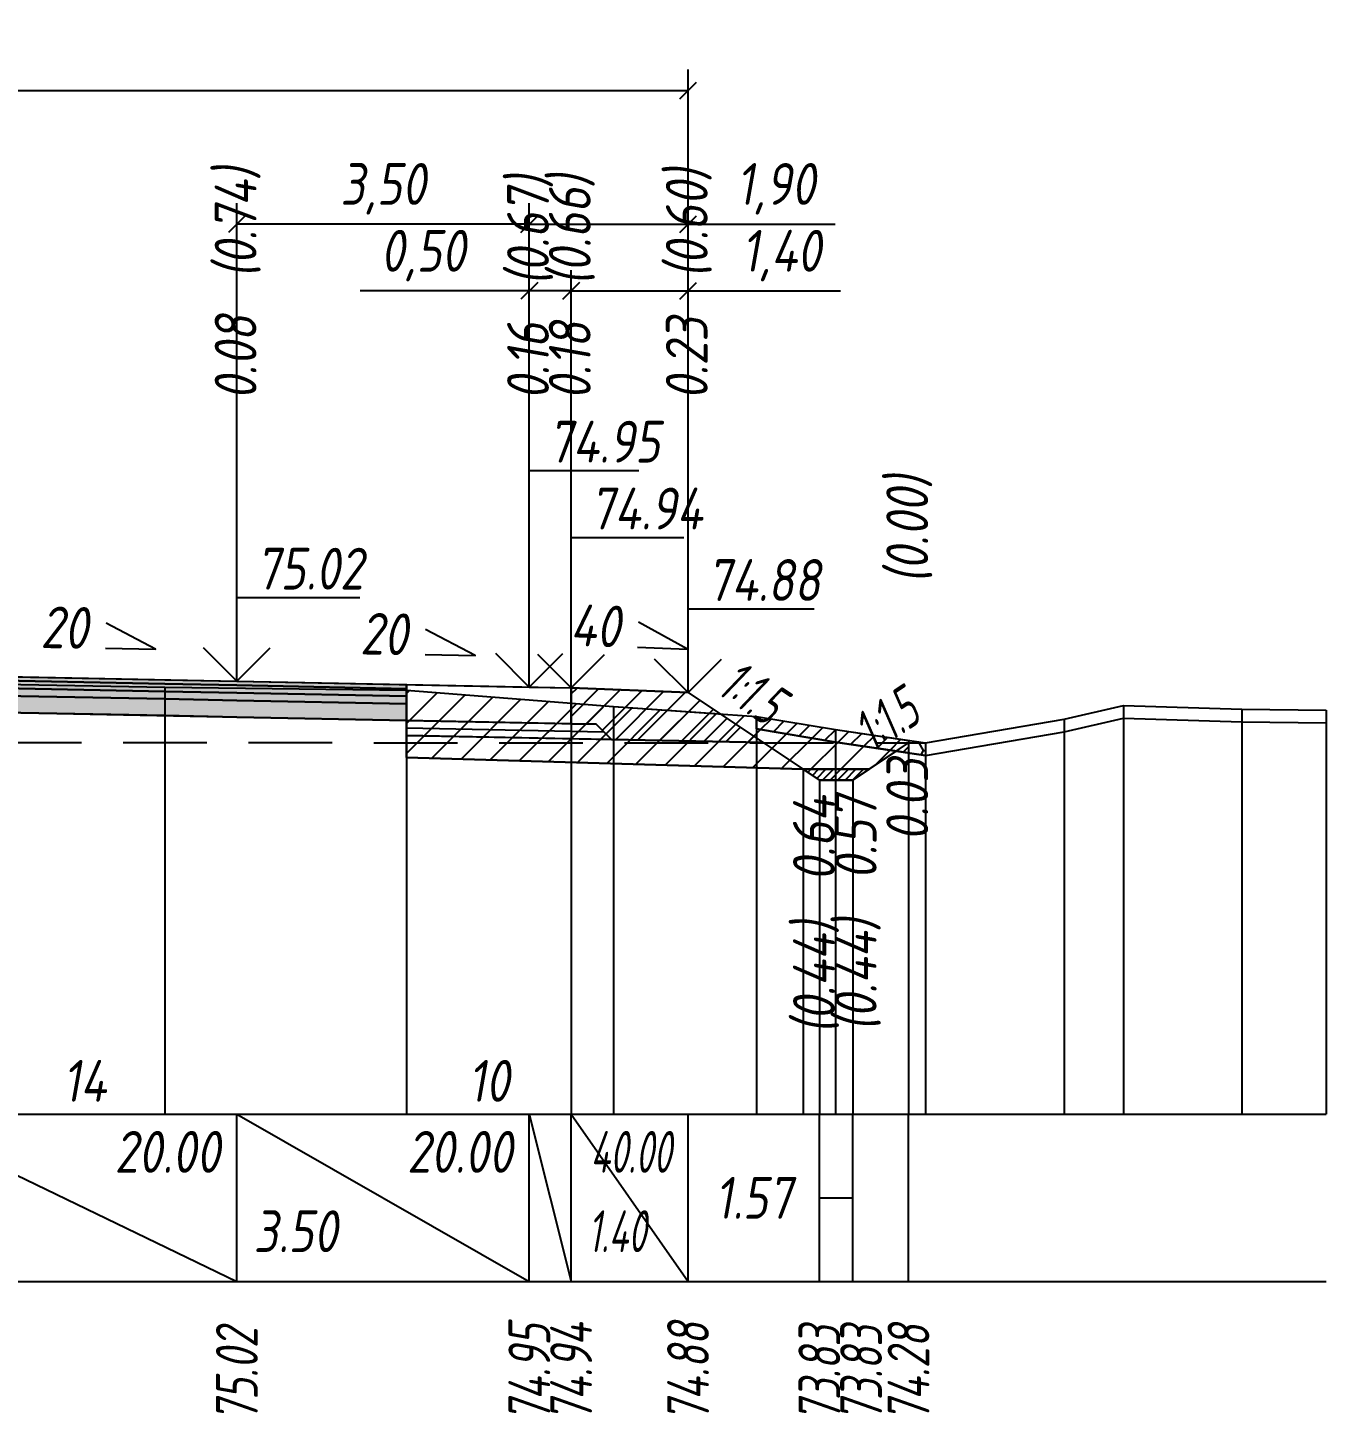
# Model space of a CAD drawing. Extents: x -717 to 1451, y -133302 to 233.
# Drawn here: x 165 to 242.7, y -14099.9 to -14017 of the extents above; entities that cross this region are included whole.
import ezdxf
from ezdxf.enums import TextEntityAlignment as Align

# ---------------------------------------------------------------- set-up
doc = ezdxf.new("R2010")
doc.units = 0
doc.linetypes.add('штриховая', pattern=[0.75, 0.5, -0.25])
for name, color, linetype in [('Интерполированный поперечник', 2, 'Continuous'), ('Код_514', 1, 'Continuous'), ('Контур_0', 7, 'Continuous'), ('Контур_2521', 7, 'Continuous'), ('Контур_2564', 7, 'Continuous'), ('Контур_2660', 7, 'Continuous'), ('Контур_2665', 7, 'Continuous'), ('Контур_400', 7, 'Continuous'), ('Контур_508', 7, 'Continuous'), ('Контур_512', 7, 'Continuous'), ('Контур_513', 7, 'Continuous'), ('Контур_818', 7, 'Continuous'), ('Красный поперечник', 1, 'Continuous'), ('Объём_2501', 7, 'Continuous'), ('Объём_2564', 7, 'Continuous'), ('Объём_2650', 7, 'Continuous'), ('Объём_2660', 7, 'Continuous'), ('Объём_2661', 7, 'Continuous'), ('Объём_2662', 7, 'Continuous'), ('Объём_2663', 7, 'Continuous'), ('Объём_2664', 7, 'Continuous'), ('Объём_2665', 7, 'Continuous'), ('Объём_2666', 7, 'Continuous'), ('Объём_2667', 7, 'Continuous'), ('Объём_2668', 7, 'Continuous'), ('Объём_2669', 7, 'Continuous'), ('Объём_2675', 7, 'Continuous'), ('Объём_2753', 7, 'Continuous'), ('Откосы', 7, 'Continuous'), ('Отметки покрытия', 7, 'Continuous'), ('Рабочие отметки', 7, 'Continuous'), ('Рабочие отметки доп.', 7, 'Continuous'), ('Слои выравнивания', 7, 'Continuous'), ('Таблица', 7, 'Continuous'), ('Уклоны проезжей части', 7, 'Continuous'), ('Черный поперечник', 3, 'Continuous')]:
    doc.layers.add(name, color=color, linetype=linetype)
for name, color, linetype, true_color in [('Контур_2540', 2, 'Continuous', 0xffff00), ('Контур_2560', 2, 'Continuous', 0xffff00), ('Контур_2561', 7, 'Continuous', 0xff8040), ('Контур_2562', 3, 'Continuous', 0x00ff00), ('Контур_2563', 7, 'Continuous', 0xff8000), ('Контур_2570', 7, 'Continuous', 0x80ff00), ('Контур_2725', 7, 'Continuous', 0x323232), ('Контур_2736', 4, 'Continuous', 0x00ffff), ('Контур_2737', 4, 'Continuous', 0x00ffff), ('Контур_2738', 4, 'Continuous', 0x00ffff), ('Контур_2739', 4, 'Continuous', 0x00ffff), ('Контур_2741', 4, 'Continuous', 0x00ffff), ('Контур_2742', 4, 'Continuous', 0x00ffff), ('Контур_2743', 4, 'Continuous', 0x00ffff), ('Контур_2744', 7, 'Continuous', 0xa4ffff), ('Контур_2745', 7, 'Continuous', 0xa4ffff), ('Контур_2747', 4, 'Continuous', 0x00ffff), ('Контур_2748', 4, 'Continuous', 0x00ffff), ('Контур_2749', 4, 'Continuous', 0x00ffff), ('Контур_2750', 4, 'Continuous', 0x00ffff), ('Контур_2751', 4, 'Continuous', 0x00ffff), ('Контур_2752', 4, 'Continuous', 0x00ffff), ('Контур_2760', 7, 'Continuous', 0x323232), ('Контур_2761', 7, 'Continuous', 0x323232), ('Контур_2762', 7, 'Continuous', 0x323232), ('Контур_2763', 7, 'Continuous', 0x323232), ('Контур_402', 7, 'Continuous', 0xff6464), ('Контур_703', 4, 'Continuous', 0x00ffff), ('Контур_705', 4, 'Continuous', 0x00ffff), ('Контур_707', 4, 'Continuous', 0x00ffff), ('Контур_720', 131, 'Continuous', 0xaaffff), ('Объём_2500', 7, 'Continuous', 0xc0c0c0), ('Объём_2520', 7, 'Continuous', 0x80ffff), ('Объём_2540', 2, 'Continuous', 0xffff00), ('Объём_2560', 2, 'Continuous', 0xffff00), ('Объём_2561', 7, 'Continuous', 0xff8040), ('Объём_2562', 3, 'Continuous', 0x00ff00), ('Объём_2563', 7, 'Continuous', 0xff8000), ('Объём_2570', 7, 'Continuous', 0x80ff00), ('Объём_2600', 7, 'Continuous', 0x808000), ('Объём_2620', 2, 'Continuous', 0xffff00), ('Объём_2746', 2, 'Continuous', 0xffff00)]:
    doc.layers.add(name, color=color, linetype=linetype, true_color=true_color)
doc.styles.get("Standard").update_dxf_attribs({"font": 'txt', "height": 2.5})
doc.styles.add('М', font='romand.shx', dxfattribs={"width": 0.8, "oblique": 10, "height": 2.5})
doc.dimstyles.new('ISO-25', dxfattribs={"dimtxt": 2.5, "dimasz": 2.5, "dimexe": 1.25, "dimexo": 0.625, "dimtad": 1, "dimtxsty": 'Standard', "dimcen": 2.5, "dimadec": 0, "dimazin": 0, "dimtfac": 1, "dimtmove": 0, "dimatfit": 3, "dimfxl": 1, "dimarcsym": 0})

# ---------------------------------------------------------------- blocks, each defined once
blk = doc.blocks.new('_Oblique')
at = {"color": 0, "linetype": 'ByBlock', "lineweight": -2}
blk.add_line((-0.5, -0.5), (0.5, 0.5), dxfattribs=at)
blk = doc.blocks.new('*D321')
at = {"color": 0, "lineweight": -2, "transparency": 16777216}
for p, q in [((197.512, -14055.917), (197.512, -14031.477)), ((204.512, -14056.197), (204.512, -14031.477)), ((197.512, -14032.727), (204.512, -14032.727)), ((204.512, -14032.727), (213.64, -14032.727))]:
    blk.add_line(p, q, dxfattribs=at)
at = {"layer": 'Defpoints', "color": 0, "transparency": 16777216}
for p in [(204.512, -14032.727), (197.512, -14056.542), (204.512, -14056.822)]:
    blk.add_point(p, dxfattribs=at)
at = {"color": 0, "lineweight": -2, "transparency": 16777216, "rotation": 180}
blk.add_blockref('_Oblique', (197.512, -14032.727), dxfattribs=at)
at = {"color": 0, "lineweight": -2, "transparency": 16777216}
blk.add_blockref('_Oblique', (204.512, -14032.727), dxfattribs=at)
at = {"color": 0, "transparency": 16777216, "insert": (210.1, -14030.614), "char_height": 2.5, "width": 8.75, "attachment_point": 5, "style": 'М'}
blk.add_mtext('1,40', dxfattribs=at)
blk = doc.blocks.new('*D323')
at = {"color": 0, "lineweight": -2, "transparency": 16777216}
for p, q in [((195.012, -14055.867), (195.012, -14031.477)), ((197.512, -14055.917), (197.512, -14031.477)), ((195.012, -14032.727), (184.897, -14032.727)), ((197.512, -14032.727), (195.012, -14032.727))]:
    blk.add_line(p, q, dxfattribs=at)
at = {"layer": 'Defpoints', "color": 0, "transparency": 16777216}
for p in [(197.512, -14032.727), (195.012, -14056.492), (197.512, -14056.542)]:
    blk.add_point(p, dxfattribs=at)
at = {"color": 0, "lineweight": -2, "transparency": 16777216, "rotation": 180}
blk.add_blockref('_Oblique', (195.012, -14032.727), dxfattribs=at)
at = {"color": 0, "lineweight": -2, "transparency": 16777216}
blk.add_blockref('_Oblique', (197.512, -14032.727), dxfattribs=at)
at = {"color": 0, "transparency": 16777216, "insert": (188.659, -14030.614), "char_height": 2.5, "width": 9.16667, "attachment_point": 5, "style": 'М'}
blk.add_mtext('0,50', dxfattribs=at)
blk = doc.blocks.new('*D325')
at = {"color": 0, "lineweight": -2, "transparency": 16777216}
for p, q in [((177.512, -14055.517), (177.512, -14027.477)), ((195.012, -14055.867), (195.012, -14027.477)), ((195.012, -14028.727), (177.512, -14028.727))]:
    blk.add_line(p, q, dxfattribs=at)
at = {"layer": 'Defpoints', "color": 0, "transparency": 16777216}
for p in [(177.512, -14028.727), (177.512, -14056.142), (195.012, -14056.492)]:
    blk.add_point(p, dxfattribs=at)
at = {"color": 0, "lineweight": -2, "transparency": 16777216, "rotation": 180}
blk.add_blockref('_Oblique', (177.512, -14028.727), dxfattribs=at)
at = {"color": 0, "lineweight": -2, "transparency": 16777216}
blk.add_blockref('_Oblique', (195.012, -14028.727), dxfattribs=at)
at = {"color": 0, "transparency": 16777216, "insert": (186.262, -14026.614), "char_height": 2.5, "width": 9.58333, "attachment_point": 5, "style": 'М'}
blk.add_mtext('3,50', dxfattribs=at)
blk = doc.blocks.new('*D326')
at = {"color": 0, "lineweight": -2, "transparency": 16777216}
for p, q in [((195.012, -14055.867), (195.012, -14027.477)), ((204.512, -14056.197), (204.512, -14027.477)), ((195.012, -14028.727), (204.512, -14028.727)), ((204.512, -14028.727), (213.31, -14028.727))]:
    blk.add_line(p, q, dxfattribs=at)
at = {"layer": 'Defpoints', "color": 0, "transparency": 16777216}
for p in [(195.012, -14028.727), (195.012, -14056.492), (204.512, -14056.822)]:
    blk.add_point(p, dxfattribs=at)
at = {"color": 0, "lineweight": -2, "transparency": 16777216, "rotation": 180}
blk.add_blockref('_Oblique', (195.012, -14028.727), dxfattribs=at)
at = {"color": 0, "lineweight": -2, "transparency": 16777216}
blk.add_blockref('_Oblique', (204.512, -14028.727), dxfattribs=at)
at = {"color": 0, "transparency": 16777216, "insert": (209.77, -14026.614), "char_height": 2.5, "width": 8.75, "attachment_point": 5, "style": 'М'}
blk.add_mtext('1,90', dxfattribs=at)
blk = doc.blocks.new('*D328')
at = {"color": 0, "lineweight": -2, "transparency": 16777216}
for p, q in [((109.012, -14056.197), (109.012, -14019.477)), ((204.512, -14056.197), (204.512, -14019.477)), ((109.012, -14020.727), (204.512, -14020.727))]:
    blk.add_line(p, q, dxfattribs=at)
at = {"layer": 'Defpoints', "color": 0, "transparency": 16777216}
for p in [(204.512, -14020.727), (109.012, -14056.822), (204.512, -14056.822)]:
    blk.add_point(p, dxfattribs=at)
at = {"color": 0, "lineweight": -2, "transparency": 16777216, "rotation": 180}
blk.add_blockref('_Oblique', (109.012, -14020.727), dxfattribs=at)
at = {"color": 0, "lineweight": -2, "transparency": 16777216}
blk.add_blockref('_Oblique', (204.512, -14020.727), dxfattribs=at)
at = {"color": 0, "transparency": 16777216, "insert": (156.762, -14018.614), "char_height": 2.5, "width": 10.41667, "attachment_point": 5, "style": 'М'}
blk.add_mtext('19,10', dxfattribs=at)

msp = doc.modelspace()

# ---------------------------------------------------------------- hatches: boundary and pattern name
at = {"layer": 'Объём_2563'}
h = msp.add_hatch(dxfattribs=at)
h.set_pattern_fill('ANSI31', color=256, scale=0.3)
h.paths.add_polyline_path([(199.93, -14059.578), (199.012, -14058.66), (197.512, -14058.63), (197.512, -14056.48), (204.512, -14056.76), (209.012, -14059.76)])
at = {"layer": 'Объём_2570'}
h = msp.add_hatch(dxfattribs=at)
h.set_pattern_fill('ANSI31', color=256, scale=0.2)
h.paths.add_polyline_path([(213.343, -14058.972), (217.705, -14059.626), (217.705, -14060.376), (213.343, -14059.722), (208.612, -14058.936), (208.612, -14058.186)])
at = {"layer": 'Объём_2600'}
h = msp.add_hatch(dxfattribs=at)
h.set_pattern_fill('ANSI31', color=6, scale=0.4)
h.paths.add_polyline_path([(200.049, -14057.604), (208.612, -14058.186), (208.612, -14058.936), (213.343, -14059.722), (216.973, -14060.266), (215.342, -14061.354), (211.403, -14061.354), (187.671, -14060.642), (187.671, -14056.628)])
h = msp.add_hatch(dxfattribs=at)
h.set_pattern_fill('HONEY', color=5, scale=0.3)
h.paths.add_polyline_path([(217.705, -14059.778), (218.721, -14059.779), (218.721, -14060.529), (216.973, -14060.266)])
at = {"layer": 'Объём_2620'}
h = msp.add_hatch(dxfattribs=at)
h.set_pattern_fill('ANSI31', color=2, scale=0.1)
h.paths.add_polyline_path([(211.403, -14061.354), (215.342, -14061.354), (214.372, -14062), (212.372, -14062)])
at = {"layer": 'Слои выравнивания'}
for color, points in [(2, [(156.762, -14055.665), (157.225, -14055.674), (163.496, -14055.799), (173.21, -14055.994), (177.512, -14056.08), (187.671, -14056.283), (187.671, -14056.533), (177.512, -14056.33), (173.21, -14056.244), (163.496, -14056.049), (157.225, -14055.924), (156.762, -14055.915)]), (3, [(156.762, -14055.915), (157.225, -14055.924), (163.496, -14056.049), (173.21, -14056.244), (177.512, -14056.33), (187.671, -14056.533), (187.671, -14056.983), (177.512, -14056.78), (173.21, -14056.694), (163.496, -14056.499), (157.225, -14056.374), (156.762, -14056.365)]), (4, [(156.762, -14056.365), (157.225, -14056.374), (163.496, -14056.499), (173.21, -14056.694), (177.512, -14056.78), (187.671, -14056.983), (187.671, -14057.433), (177.512, -14057.23), (173.21, -14057.144), (163.496, -14056.949), (157.225, -14056.824), (156.762, -14056.815)]), (5, [(156.762, -14056.815), (157.225, -14056.824), (163.496, -14056.949), (173.21, -14057.144), (177.512, -14057.23), (187.671, -14057.433), (187.671, -14058.433), (177.512, -14058.23), (173.21, -14058.144), (163.496, -14057.949), (157.225, -14057.824), (156.762, -14057.815)])]:
    msp.add_hatch(color=color, dxfattribs=at).paths.add_polyline_path(points)

# ---------------------------------------------------------------- linework, layer by layer
at = {"layer": 'Интерполированный поперечник', "linetype": 'штриховая', "ltscale": 10, "flags": 128}
msp.add_lwpolyline([(110.712, -14059.724), (218.721, -14059.779)], dxfattribs=at)
at = {"layer": 'Код_514'}
for p, q in [((156.762, -14082), (177.512, -14092)), ((177.512, -14092), (177.512, -14082)), ((177.512, -14082), (195.012, -14092)), ((195.012, -14092), (195.012, -14082)), ((195.012, -14082), (197.512, -14092)), ((197.512, -14092), (197.512, -14082)), ((197.512, -14082), (204.512, -14092)), ((204.512, -14092), (204.512, -14082)), ((212.372, -14092), (212.372, -14082)), ((214.372, -14092), (214.372, -14082)), ((217.705, -14092), (217.705, -14082)), ((212.372, -14087), (214.372, -14087))]:
    msp.add_line(p, q, dxfattribs=at)
at = {"layer": 'Контур_0', "flags": 128}
for points in [[(187.671, -14056.283), (197.512, -14056.48), (197.512, -14058.63), (187.671, -14058.433), (187.671, -14056.283), (187.671, -14056.283)], [(204.512, -14056.76), (209.033, -14059.774), (209.033, -14059.774), (209.033, -14059.774), (209.033, -14059.774), (209.033, -14059.774), (209.033, -14059.774), (209.033, -14059.774), (209.033, -14059.774), (209.033, -14059.774), (209.033, -14059.774), (209.033, -14059.774), (209.033, -14059.774), (209.033, -14059.774), (209.033, -14059.774), (212.372, -14062)], [(204.512, -14056.76), (209.033, -14059.774), (209.033, -14059.774), (209.033, -14059.774), (209.033, -14059.774), (209.033, -14059.774), (209.033, -14059.774), (209.033, -14059.774), (209.033, -14059.774), (209.033, -14059.774), (209.033, -14059.774), (209.033, -14059.774), (209.033, -14059.774), (209.033, -14059.774), (209.033, -14059.774), (212.372, -14062), (214.372, -14062), (217.705, -14059.778), (217.705, -14059.778), (217.705, -14059.778), (217.705, -14059.778), (217.705, -14059.778), (217.705, -14059.778), (217.705, -14059.778), (217.705, -14059.778), (217.705, -14059.778), (217.705, -14059.778), (217.705, -14059.778), (217.705, -14059.778), (217.705, -14059.778)], [(197.512, -14059.53), (187.671, -14059.333), (187.671, -14058.433), (199.012, -14058.66), (199.93, -14059.578), (197.512, -14059.53), (197.512, -14059.53)], [(197.512, -14058.63), (199.012, -14058.66), (199.93, -14059.578), (209.012, -14059.76)]]:
    msp.add_lwpolyline(points, dxfattribs=at)
at = {"layer": 'Контур_2521', "color": 250, "flags": 128}
msp.add_lwpolyline([(187.671, -14058.883), (199.471, -14059.119)], dxfattribs=at)
at = {"layer": 'Контур_2540', "flags": 128}
msp.add_lwpolyline([(195.012, -14059.48), (209.012, -14059.76), (211.403, -14061.354), (187.671, -14060.642), (187.671, -14059.333), (195.012, -14059.48), (195.012, -14059.48)], dxfattribs=at)
at = {"layer": 'Контур_2560', "flags": 128}
msp.add_lwpolyline([(197.512, -14056.48), (204.512, -14056.76), (204.512, -14056.76), (204.512, -14056.76)], dxfattribs=at)
at = {"layer": 'Контур_2561', "flags": 128}
msp.add_lwpolyline([(197.512, -14056.48), (197.512, -14056.48), (204.512, -14056.76), (204.512, -14056.76), (197.512, -14056.48)], dxfattribs=at)
at = {"layer": 'Контур_2562', "flags": 128}
msp.add_lwpolyline([(204.512, -14056.76), (204.512, -14056.76), (204.512, -14056.76), (204.512, -14056.76), (204.512, -14056.76)], dxfattribs=at)
at = {"layer": 'Контур_2563', "flags": 128}
msp.add_lwpolyline([(199.93, -14059.578), (199.012, -14058.66), (197.512, -14058.63), (197.512, -14056.48), (204.512, -14056.76), (209.012, -14059.76), (199.93, -14059.578), (199.93, -14059.578)], dxfattribs=at)
at = {"layer": 'Контур_2564', "flags": 128}
msp.add_lwpolyline([(197.512, -14056.48), (204.512, -14056.76)], dxfattribs=at)
at = {"layer": 'Контур_2570', "flags": 128}
msp.add_lwpolyline([(163.496, -14056.259), (173.21, -14056.436), (187.671, -14056.628), (200.049, -14057.604), (208.612, -14058.186), (208.612, -14058.936), (213.343, -14059.722), (218.721, -14060.529), (218.721, -14060.529), (227.028, -14059.106), (230.569, -14058.294), (237.658, -14058.506), (242.705, -14058.567)], dxfattribs=at)
at = {"layer": 'Контур_2660', "flags": 128}
msp.add_lwpolyline([(187.671, -14060.642), (211.403, -14061.354)], dxfattribs=at)
at = {"layer": 'Контур_2665', "flags": 128}
msp.add_lwpolyline([(204.512, -14056.76), (204.512, -14056.76)], dxfattribs=at)
at = {"layer": 'Контур_2725', "flags": 128}
msp.add_lwpolyline([(138.484, -14058.18), (148.344, -14057.983), (153.725, -14057.875), (156.762, -14057.815), (157.225, -14057.824), (163.496, -14057.949), (173.21, -14058.144), (177.512, -14058.23), (187.671, -14058.433)], dxfattribs=at)
at = {"layer": 'Контур_2736', "flags": 128}
for points in [[(204.512, -14056.76), (209.033, -14059.774)], [(209.033, -14059.774), (212.372, -14062)]]:
    msp.add_lwpolyline(points, dxfattribs=at)
at = {"layer": 'Контур_2737', "flags": 128}
msp.add_lwpolyline([(209.033, -14059.774), (209.033, -14059.774)], dxfattribs=at)
at = {"layer": 'Контур_2738', "flags": 128}
msp.add_lwpolyline([(209.033, -14059.774), (209.033, -14059.774)], dxfattribs=at)
at = {"layer": 'Контур_2739', "flags": 128}
msp.add_lwpolyline([(209.033, -14059.774), (209.033, -14059.774)], dxfattribs=at)
at = {"layer": 'Контур_2741', "flags": 128}
msp.add_lwpolyline([(217.705, -14059.778), (217.705, -14059.778)], dxfattribs=at)
at = {"layer": 'Контур_2742', "flags": 128}
msp.add_lwpolyline([(217.705, -14059.778), (217.705, -14059.778)], dxfattribs=at)
at = {"layer": 'Контур_2743', "flags": 128}
msp.add_lwpolyline([(217.705, -14059.778), (217.705, -14059.778)], dxfattribs=at)
at = {"layer": 'Контур_2744', "flags": 128}
msp.add_lwpolyline([(217.705, -14059.778), (217.705, -14059.778)], dxfattribs=at)
msp.add_lwpolyline([(217.705, -14059.778), (217.705, -14059.778)], dxfattribs=at)
msp.add_lwpolyline([(217.705, -14059.778), (217.705, -14059.778)], dxfattribs=at)
msp.add_lwpolyline([(217.705, -14059.778), (217.705, -14059.778)], dxfattribs=at)
msp.add_lwpolyline([(217.705, -14059.778), (217.705, -14059.778)], dxfattribs=at)
msp.add_lwpolyline([(217.705, -14059.778), (217.705, -14059.778)], dxfattribs=at)
at = {"layer": 'Контур_2745', "flags": 128}
msp.add_lwpolyline([(209.033, -14059.774), (209.033, -14059.774)], dxfattribs=at)
msp.add_lwpolyline([(209.033, -14059.774), (209.033, -14059.774)], dxfattribs=at)
msp.add_lwpolyline([(209.033, -14059.774), (209.033, -14059.774)], dxfattribs=at)
msp.add_lwpolyline([(209.033, -14059.774), (209.033, -14059.774)], dxfattribs=at)
msp.add_lwpolyline([(209.033, -14059.774), (209.033, -14059.774)], dxfattribs=at)
msp.add_lwpolyline([(209.033, -14059.774), (209.033, -14059.774)], dxfattribs=at)
at = {"layer": 'Контур_2747', "flags": 128}
msp.add_lwpolyline([(209.033, -14059.774), (209.033, -14059.774)], dxfattribs=at)
at = {"layer": 'Контур_2748', "flags": 128}
msp.add_lwpolyline([(209.033, -14059.774), (209.033, -14059.774)], dxfattribs=at)
at = {"layer": 'Контур_2749', "flags": 128}
msp.add_lwpolyline([(209.033, -14059.774), (209.033, -14059.774)], dxfattribs=at)
at = {"layer": 'Контур_2750', "flags": 128}
msp.add_lwpolyline([(217.705, -14059.778), (217.705, -14059.778)], dxfattribs=at)
at = {"layer": 'Контур_2751', "flags": 128}
msp.add_lwpolyline([(217.705, -14059.778), (217.705, -14059.778)], dxfattribs=at)
at = {"layer": 'Контур_2752', "flags": 128}
msp.add_lwpolyline([(217.705, -14059.778), (217.705, -14059.778)], dxfattribs=at)
at = {"layer": 'Контур_2760', "flags": 128}
msp.add_lwpolyline([(138.484, -14056.03), (148.344, -14055.833), (153.725, -14055.725), (156.762, -14055.665), (157.225, -14055.674), (163.496, -14055.799), (173.21, -14055.994), (177.512, -14056.08), (187.671, -14056.283)], dxfattribs=at)
at = {"layer": 'Контур_2761', "flags": 128}
msp.add_lwpolyline([(138.484, -14056.28), (148.344, -14056.083), (153.725, -14055.975), (156.762, -14055.915), (157.225, -14055.924), (163.496, -14056.049), (173.21, -14056.244), (177.512, -14056.33), (187.671, -14056.533)], dxfattribs=at)
at = {"layer": 'Контур_2762', "flags": 128}
msp.add_lwpolyline([(138.484, -14056.73), (148.344, -14056.533), (153.725, -14056.425), (156.762, -14056.365), (157.225, -14056.374), (163.496, -14056.499), (173.21, -14056.694), (177.512, -14056.78), (187.671, -14056.983)], dxfattribs=at)
at = {"layer": 'Контур_2763', "flags": 128}
msp.add_lwpolyline([(138.484, -14057.18), (148.344, -14056.983), (153.725, -14056.875), (156.762, -14056.815), (157.225, -14056.824), (163.496, -14056.949), (173.21, -14057.144), (177.512, -14057.23), (187.671, -14057.433)], dxfattribs=at)
at = {"layer": 'Контур_400', "flags": 128}
msp.add_lwpolyline([(156.762, -14055.665), (177.512, -14056.08), (195.012, -14056.43), (195.012, -14056.43), (195.012, -14056.43), (195.012, -14056.43), (195.012, -14056.43), (195.012, -14056.43), (197.512, -14056.48)], dxfattribs=at)
at = {"layer": 'Контур_402', "flags": 128}
msp.add_lwpolyline([(105, -14061.267), (138.484, -14060.263), (138.484, -14058.18), (156.762, -14057.815), (187.671, -14058.433), (187.671, -14060.642), (211.403, -14061.354)], dxfattribs=at)
at = {"layer": 'Контур_508', "flags": 128}
msp.add_lwpolyline([(105, -14061.267), (138.484, -14060.263), (138.484, -14058.18), (156.762, -14057.815), (187.671, -14058.433), (187.671, -14060.642), (211.403, -14061.354), (212.372, -14062), (214.372, -14062), (217.705, -14059.778)], dxfattribs=at)
at = {"layer": 'Контур_512', "flags": 128}
msp.add_lwpolyline([(187.671, -14060.642), (211.403, -14061.354), (212.372, -14062), (214.372, -14062), (217.705, -14059.778)], dxfattribs=at)
at = {"layer": 'Контур_513', "flags": 128}
msp.add_lwpolyline([(105, -14061.267), (138.484, -14060.263), (138.484, -14058.18), (156.762, -14057.815), (187.671, -14058.433), (187.671, -14060.642), (211.403, -14061.354), (212.372, -14062), (214.372, -14062), (217.705, -14059.778)], dxfattribs=at)
at = {"layer": 'Контур_703', "flags": 128}
msp.add_lwpolyline([(204.512, -14056.76), (209.033, -14059.774)], dxfattribs=at)
at = {"layer": 'Контур_705', "flags": 128}
msp.add_lwpolyline([(209.033, -14059.774), (209.033, -14059.774)], dxfattribs=at)
at = {"layer": 'Контур_707', "flags": 128}
msp.add_lwpolyline([(214.372, -14062), (217.705, -14059.778)], dxfattribs=at)
at = {"layer": 'Контур_720', "flags": 128}
msp.add_lwpolyline([(212.372, -14062), (214.372, -14062)], dxfattribs=at)
at = {"layer": 'Контур_818', "flags": 128}
msp.add_lwpolyline([(105, -14060.184), (110.712, -14060.474), (110.712, -14060.474), (112.214, -14060.155), (116.211, -14059.153), (116.211, -14058.403), (130.253, -14057.257), (138.484, -14056.707), (153.725, -14056.438), (156.762, -14056.382), (163.496, -14056.259), (173.21, -14056.436), (187.671, -14056.628), (200.049, -14057.604), (208.612, -14058.186), (208.612, -14058.936), (213.343, -14059.722), (217.705, -14060.376)], dxfattribs=at)
at = {"layer": 'Красный поперечник'}
for p, q in [((156.762, -14055.665), (177.512, -14056.08)), ((177.512, -14056.08), (195.012, -14056.43)), ((195.012, -14056.43), (197.512, -14056.48)), ((197.512, -14056.48), (204.512, -14056.76)), ((204.512, -14056.76), (212.372, -14062)), ((214.372, -14062), (217.705, -14059.778)), ((217.705, -14059.778), (217.705, -14082)), ((187.671, -14060.642), (187.671, -14082)), ((211.403, -14061.354), (211.403, -14082)), ((212.372, -14062), (212.372, -14082)), ((212.372, -14062), (214.372, -14062)), ((214.372, -14062), (214.372, -14082))]:
    msp.add_line(p, q, dxfattribs=at)
at = {"layer": 'Объём_2500', "flags": 128}
msp.add_lwpolyline([(187.671, -14056.283), (197.512, -14056.48), (197.512, -14058.63), (187.671, -14058.433), (187.671, -14056.283), (187.671, -14056.283)], dxfattribs=at)
at = {"layer": 'Объём_2501', "flags": 128}
msp.add_lwpolyline([(156.762, -14055.665), (177.512, -14056.08), (195.012, -14056.43), (195.012, -14056.43), (195.012, -14056.43), (195.012, -14056.43), (195.012, -14056.43), (195.012, -14056.43), (197.512, -14056.48)], dxfattribs=at)
at = {"layer": 'Объём_2520', "color": 250, "flags": 128}
msp.add_lwpolyline([(197.512, -14059.53), (187.671, -14059.333), (187.671, -14058.433), (199.012, -14058.66), (199.93, -14059.578), (197.512, -14059.53), (197.512, -14059.53)], dxfattribs=at)
at = {"layer": 'Объём_2540', "flags": 128}
msp.add_lwpolyline([(195.012, -14059.48), (209.012, -14059.76), (211.403, -14061.354), (187.671, -14060.642), (187.671, -14059.333), (195.012, -14059.48), (195.012, -14059.48)], dxfattribs=at)
at = {"layer": 'Объём_2560', "flags": 128}
msp.add_lwpolyline([(197.512, -14056.48), (204.512, -14056.76), (204.512, -14056.76), (204.512, -14056.76)], dxfattribs=at)
at = {"layer": 'Объём_2561', "flags": 128}
msp.add_lwpolyline([(197.512, -14056.48), (197.512, -14056.48), (204.512, -14056.76), (204.512, -14056.76), (197.512, -14056.48)], dxfattribs=at)
at = {"layer": 'Объём_2562', "flags": 128}
msp.add_lwpolyline([(204.512, -14056.76), (204.512, -14056.76), (204.512, -14056.76), (204.512, -14056.76), (204.512, -14056.76)], dxfattribs=at)
at = {"layer": 'Объём_2563', "color": 250, "flags": 128}
msp.add_lwpolyline([(199.93, -14059.578), (199.012, -14058.66), (197.512, -14058.63), (197.512, -14056.48), (204.512, -14056.76), (209.012, -14059.76), (199.93, -14059.578), (199.93, -14059.578)], dxfattribs=at)
at = {"layer": 'Объём_2564', "flags": 128}
msp.add_lwpolyline([(197.512, -14056.48), (204.512, -14056.76)], dxfattribs=at)
at = {"layer": 'Объём_2570', "flags": 128}
msp.add_lwpolyline([(213.343, -14058.972), (217.705, -14059.626), (217.705, -14060.376), (213.343, -14059.722), (208.612, -14058.936), (208.612, -14058.186), (213.343, -14058.972), (213.343, -14058.972)], dxfattribs=at)
at = {"layer": 'Объём_2600', "color": 5, "flags": 128}
msp.add_lwpolyline([(217.705, -14059.778), (218.721, -14059.779), (218.721, -14060.529), (216.973, -14060.266), (217.705, -14059.778), (217.705, -14059.778)], dxfattribs=at)
at = {"layer": 'Объём_2620', "flags": 128}
msp.add_lwpolyline([(211.403, -14061.354), (215.342, -14061.354), (214.372, -14062), (212.372, -14062), (211.403, -14061.354), (211.403, -14061.354)], dxfattribs=at)
at = {"layer": 'Объём_2650', "color": 6, "flags": 128}
msp.add_lwpolyline([(200.049, -14057.604), (208.612, -14058.186), (208.612, -14058.936), (213.343, -14059.722), (216.973, -14060.266), (215.342, -14061.354), (211.403, -14061.354), (187.671, -14060.642), (187.671, -14056.628), (200.049, -14057.604), (200.049, -14057.604)], dxfattribs=at)
at = {"layer": 'Объём_2660', "flags": 128}
msp.add_lwpolyline([(187.671, -14060.642), (211.403, -14061.354)], dxfattribs=at)
at = {"layer": 'Объём_2661', "flags": 128}
msp.add_lwpolyline([(204.512, -14056.76), (209.033, -14059.774), (211.403, -14061.354)], dxfattribs=at)
at = {"layer": 'Объём_2662', "flags": 128}
msp.add_lwpolyline([(215.342, -14061.354), (217.705, -14059.778)], dxfattribs=at)
at = {"layer": 'Объём_2663', "flags": 128}
for points in [[(211.403, -14061.354), (212.372, -14062)], [(214.372, -14062), (215.342, -14061.354)]]:
    msp.add_lwpolyline(points, dxfattribs=at)
at = {"layer": 'Объём_2664', "flags": 128}
msp.add_lwpolyline([(212.372, -14062), (214.372, -14062)], dxfattribs=at)
at = {"layer": 'Объём_2665', "flags": 128}
msp.add_lwpolyline([(204.512, -14056.76), (204.512, -14056.76)], dxfattribs=at)
at = {"layer": 'Объём_2666', "flags": 128}
for points in [[(204.512, -14056.76), (209.033, -14059.774)], [(209.033, -14059.774), (211.403, -14061.354)]]:
    msp.add_lwpolyline(points, dxfattribs=at)
at = {"layer": 'Объём_2667', "flags": 128}
for points in [[(209.033, -14059.774), (209.033, -14059.774)], [(217.705, -14059.778), (217.705, -14059.778)]]:
    msp.add_lwpolyline(points, dxfattribs=at)
at = {"layer": 'Объём_2668', "flags": 128}
for points in [[(209.033, -14059.774), (209.033, -14059.774)], [(217.705, -14059.778), (217.705, -14059.778)]]:
    msp.add_lwpolyline(points, dxfattribs=at)
at = {"layer": 'Объём_2669', "flags": 128}
for points in [[(209.033, -14059.774), (209.033, -14059.774)], [(217.705, -14059.778), (217.705, -14059.778)]]:
    msp.add_lwpolyline(points, dxfattribs=at)
at = {"layer": 'Объём_2675', "flags": 128}
for points in [[(209.033, -14059.774), (209.033, -14059.774)], [(209.033, -14059.774), (209.033, -14059.774)], [(209.033, -14059.774), (209.033, -14059.774)], [(209.033, -14059.774), (209.033, -14059.774)], [(209.033, -14059.774), (209.033, -14059.774)], [(209.033, -14059.774), (209.033, -14059.774)], [(217.705, -14059.778), (217.705, -14059.778)], [(217.705, -14059.778), (217.705, -14059.778)], [(217.705, -14059.778), (217.705, -14059.778)], [(217.705, -14059.778), (217.705, -14059.778)], [(217.705, -14059.778), (217.705, -14059.778)], [(217.705, -14059.778), (217.705, -14059.778)]]:
    msp.add_lwpolyline(points, dxfattribs=at)
at = {"layer": 'Объём_2746', "flags": 128}
msp.add_lwpolyline([(211.403, -14061.354), (187.671, -14060.642), (187.671, -14056.628), (200.049, -14057.604), (206.429, -14058.038), (211.403, -14061.354), (211.403, -14061.354)], dxfattribs=at)
at = {"layer": 'Объём_2753', "flags": 128}
msp.add_lwpolyline([(187.671, -14056.283), (187.671, -14056.283)], dxfattribs=at)
at = {"layer": 'Откосы', "color": 1, "flags": 128}
for points in [[(169.65, -14054.105), (172.649, -14054.165), (169.68, -14052.606)], [(201.488, -14054.048), (204.486, -14054.168), (201.548, -14052.549)], [(188.775, -14054.488), (191.774, -14054.548), (188.805, -14052.988)]]:
    msp.add_lwpolyline(points, dxfattribs=at)
at = {"layer": 'Отметки покрытия', "color": 1}
for p, q in [((195.012, -14056.43), (195.012, -14043.48)), ((195.012, -14043.48), (201.562, -14043.48)), ((197.512, -14056.48), (197.512, -14047.48)), ((197.512, -14047.48), (204.262, -14047.48)), ((177.512, -14056.08), (177.512, -14051.08)), ((177.512, -14051.08), (184.862, -14051.08)), ((204.512, -14056.76), (204.512, -14051.76)), ((204.512, -14051.76), (212.062, -14051.76)), ((177.512, -14056.08), (175.512, -14054.08)), ((177.512, -14056.08), (179.512, -14054.08)), ((195.012, -14056.43), (193.012, -14054.43)), ((195.012, -14056.43), (197.012, -14054.43)), ((197.512, -14056.48), (195.512, -14054.48)), ((197.512, -14056.48), (199.512, -14054.48)), ((204.512, -14056.76), (202.512, -14054.76)), ((204.512, -14056.76), (206.512, -14054.76))]:
    msp.add_line(p, q, dxfattribs=at)
at = {"layer": 'Слои выравнивания'}
for p, q in [((187.671, -14056.283), (187.671, -14082)), ((197.512, -14056.48), (197.512, -14082))]:
    msp.add_line(p, q, dxfattribs=at)
at = {"layer": 'Слои выравнивания', "color": 2, "flags": 128}
msp.add_lwpolyline([(156.762, -14055.665), (157.225, -14055.674), (163.496, -14055.799), (173.21, -14055.994), (177.512, -14056.08), (187.671, -14056.283), (187.671, -14056.533), (177.512, -14056.33), (173.21, -14056.244), (163.496, -14056.049), (157.225, -14055.924), (156.762, -14055.915)], close=True, dxfattribs=at)
at = {"layer": 'Слои выравнивания', "color": 3, "flags": 128}
msp.add_lwpolyline([(156.762, -14055.915), (157.225, -14055.924), (163.496, -14056.049), (173.21, -14056.244), (177.512, -14056.33), (187.671, -14056.533), (187.671, -14056.983), (177.512, -14056.78), (173.21, -14056.694), (163.496, -14056.499), (157.225, -14056.374), (156.762, -14056.365)], close=True, dxfattribs=at)
at = {"layer": 'Слои выравнивания', "color": 4, "flags": 128}
msp.add_lwpolyline([(156.762, -14056.365), (157.225, -14056.374), (163.496, -14056.499), (173.21, -14056.694), (177.512, -14056.78), (187.671, -14056.983), (187.671, -14057.433), (177.512, -14057.23), (173.21, -14057.144), (163.496, -14056.949), (157.225, -14056.824), (156.762, -14056.815)], close=True, dxfattribs=at)
at = {"layer": 'Слои выравнивания', "color": 5, "flags": 128}
msp.add_lwpolyline([(156.762, -14056.815), (157.225, -14056.824), (163.496, -14056.949), (173.21, -14057.144), (177.512, -14057.23), (187.671, -14057.433), (187.671, -14058.433), (177.512, -14058.23), (173.21, -14058.144), (163.496, -14057.949), (157.225, -14057.824), (156.762, -14057.815)], close=True, dxfattribs=at)
at = {"layer": 'Таблица'}
for p, q in [((80, -14082), (242.705, -14082)), ((80, -14092), (242.705, -14092))]:
    msp.add_line(p, q, dxfattribs=at)
at = {"layer": 'Черный поперечник', "color": 7}
for p, q in [((173.21, -14056.436), (173.21, -14082)), ((187.671, -14056.628), (187.671, -14082)), ((200.049, -14057.604), (200.049, -14082)), ((230.569, -14057.544), (230.569, -14082)), ((237.658, -14057.756), (237.658, -14082)), ((242.705, -14057.817), (242.705, -14082)), ((208.612, -14058.186), (208.612, -14082)), ((227.028, -14058.356), (227.028, -14082)), ((213.343, -14058.972), (213.343, -14082)), ((218.721, -14059.779), (218.721, -14082))]:
    msp.add_line(p, q, dxfattribs=at)
at = {"layer": 'Черный поперечник', "flags": 128}
msp.add_lwpolyline([(80, -14061.134), (85.159, -14060.937), (91.322, -14060.594), (104.384, -14059.403), (110.712, -14059.724), (112.214, -14059.405), (116.211, -14058.403), (130.253, -14057.257), (138.484, -14056.707), (153.725, -14056.438), (156.762, -14056.382), (163.496, -14056.259), (173.21, -14056.436), (187.671, -14056.628), (200.049, -14057.604), (208.612, -14058.186), (213.343, -14058.972), (218.721, -14059.779), (227.028, -14058.356), (230.569, -14057.544), (237.658, -14057.756), (242.705, -14057.817)], dxfattribs=at)

# ---------------------------------------------------------------- texts
at = {"layer": 'Код_514', "style": 'М', "oblique": 10}
for s, width, p in [('20.00', 0.8, (176.512, -14083)), ('20.00', 0.8, (194.012, -14083)), ('40.00', 0.6, (203.512, -14083))]:
    msp.add_text(s, height=2.5, dxfattribs=dict(at, width=width)).set_placement(p, align=Align.TOP_RIGHT)
at = {"layer": 'Код_514', "style": 'М', "oblique": 10, "width": 0.8}
msp.add_text('1.57', height=2.5, dxfattribs=at).set_placement((208.442, -14087), align=Align.MIDDLE_CENTER)
at = {"layer": 'Код_514', "style": 'М', "oblique": 10}
for s, width, p in [('3.50', 0.8, (178.512, -14091)), ('1.40', 0.6, (198.512, -14091))]:
    msp.add_text(s, height=2.5, dxfattribs=dict(at, width=width)).set_placement(p, align=Align.BOTTOM_LEFT)
at = {"layer": 'Код_514', "style": 'М', "oblique": 10, "width": 0.7}
for s, p in [('74.95', (195.012, -14100.382)), ('74.88', (204.512, -14100.382)), ('74.28', (217.705, -14100.382)), ('75.02', (177.512, -14100.382)), ('74.94', (197.512, -14100.382)), ('73.83', (212.372, -14100.382)), ('73.83', (214.872, -14100.382))]:
    msp.add_text(s, height=2.5, rotation=90, dxfattribs=at).set_placement(p, align=Align.MIDDLE_LEFT)
at = {"layer": 'Отметки покрытия', "color": 1, "style": 'М', "oblique": 10, "width": 0.8}
for s, p in [('74.95', (196.153, -14043.748)), ('74.94', (198.653, -14047.748)), ('75.02', (178.653, -14051.348)), ('74.88', (205.653, -14052.028))]:
    msp.add_text(s, height=2.5, dxfattribs=at).set_placement(p, align=Align.BOTTOM_LEFT)
at = {"layer": 'Рабочие отметки', "color": 1, "style": 'М', "oblique": 10, "width": 0.8}
for s, p in [('0.08', (177.434, -14039.23)), ('0.16', (194.934, -14039.23)), ('0.18', (197.434, -14039.23)), ('0.23', (204.434, -14039.23))]:
    msp.add_text(s, height=2.5, rotation=90, dxfattribs=at).set_placement(p, align=Align.MIDDLE_LEFT)
for s, p in [('0.03', (217.627, -14060.709)), ('0.64', (212.044, -14062.931)), ('0.57', (214.544, -14062.931))]:
    msp.add_text(s, height=2.5, rotation=90, dxfattribs=at).set_placement(p, align=Align.MIDDLE_RIGHT)
at = {"layer": 'Рабочие отметки доп.', "color": 1, "style": 'М', "oblique": 10, "width": 0.8}
for s, p in [('(0.74)', (177.434, -14031.93)), ('(0.60)', (204.434, -14031.93)), ('(0.67)', (194.934, -14032.38)), ('(0.66)', (197.434, -14032.38)), ('(0.00)', (217.627, -14050.209))]:
    msp.add_text(s, height=2.5, rotation=90, dxfattribs=at).set_placement(p, align=Align.MIDDLE_LEFT)
for p in [(212.044, -14070.431), (214.544, -14070.281)]:
    msp.add_text('(0.44)', height=2.5, rotation=90, dxfattribs=at).set_placement(p, align=Align.MIDDLE_RIGHT)
at = {"layer": 'Слои выравнивания', "style": 'М', "oblique": 10, "width": 0.8}
for s, p in [('14', (168.405, -14082)), ('10', (192.592, -14082))]:
    msp.add_text(s, height=2.5, dxfattribs=at).set_placement(p, align=Align.BOTTOM_CENTER)
at = {"layer": 'Уклоны проезжей части', "color": 1, "style": 'М', "oblique": 10}
for s, rotation, width, p in [('20', 358.85423, 0.8, (167.157, -14054.872)), ('20', 358.85423, 0.8, (186.282, -14055.255)), ('40', 357.70938, 0.8, (198.896, -14054.764)), ('1:1.5', 326.30994, 0.6, (207.256, -14058.414)), ('1:1.5', 33.69007, 0.6, (217.493, -14060.057))]:
    msp.add_text(s, height=2.5, rotation=rotation, dxfattribs=dict(at, width=width)).set_placement(p, align=Align.BOTTOM_CENTER)

# ---------------------------------------------------------------- dimensions: what is measured, and where the dimension line sits
at = {"color": 5}
dim = msp.add_linear_dim(base=(204.512, -14020.727), p1=(109.012, -14056.822), p2=(204.512, -14056.822), angle=180, dimstyle='ISO-25', override={"dimasz": 1, "dimlfac": 0.2, "dimzin": 0, "dimtxsty": 'М', "dimblk1": 'Oblique', "dimblk2": 'Oblique', "dimsah": 1}, dxfattribs=at)
dim.commit()
dim.dimension.update_dxf_attribs({"geometry": '*D328', "text_midpoint": (156.762, -14018.614)})
dim = msp.add_linear_dim(base=(177.512, -14028.727), p1=(195.012, -14056.492), p2=(177.512, -14056.142), dimstyle='ISO-25', override={"dimasz": 1, "dimlfac": 0.2, "dimzin": 0, "dimtxsty": 'М', "dimblk1": 'Oblique', "dimblk2": 'Oblique', "dimsah": 1}, dxfattribs=at)
dim.commit()
dim.dimension.update_dxf_attribs({"geometry": '*D325', "text_midpoint": (186.262, -14026.614)})
dim = msp.add_linear_dim(base=(195.012, -14028.727), p1=(204.512, -14056.822), p2=(195.012, -14056.492), dimstyle='ISO-25', override={"dimasz": 1, "dimlfac": 0.2, "dimzin": 0, "dimtxsty": 'М', "dimblk1": 'Oblique', "dimblk2": 'Oblique', "dimsah": 1}, dxfattribs=at)
dim.commit()
dim.dimension.update_dxf_attribs({"geometry": '*D326', "text_midpoint": (209.77, -14028.727), "dimtype": 160})
for base, p1, p2, picture, middle in [((197.512, -14032.727), (195.012, -14056.492), (197.512, -14056.542), '*D323', (188.659, -14032.727)), ((204.512, -14032.727), (197.512, -14056.542), (204.512, -14056.822), '*D321', (210.1, -14032.727))]:
    dim = msp.add_linear_dim(base=base, p1=p1, p2=p2, angle=180, dimstyle='ISO-25', override={"dimasz": 1, "dimlfac": 0.2, "dimzin": 0, "dimtxsty": 'М', "dimblk1": 'Oblique', "dimblk2": 'Oblique', "dimsah": 1}, dxfattribs=at)
    dim.commit()
    dim.dimension.update_dxf_attribs({"geometry": picture, "text_midpoint": middle, "dimtype": 160})

doc.saveas('drawing.dxf')
